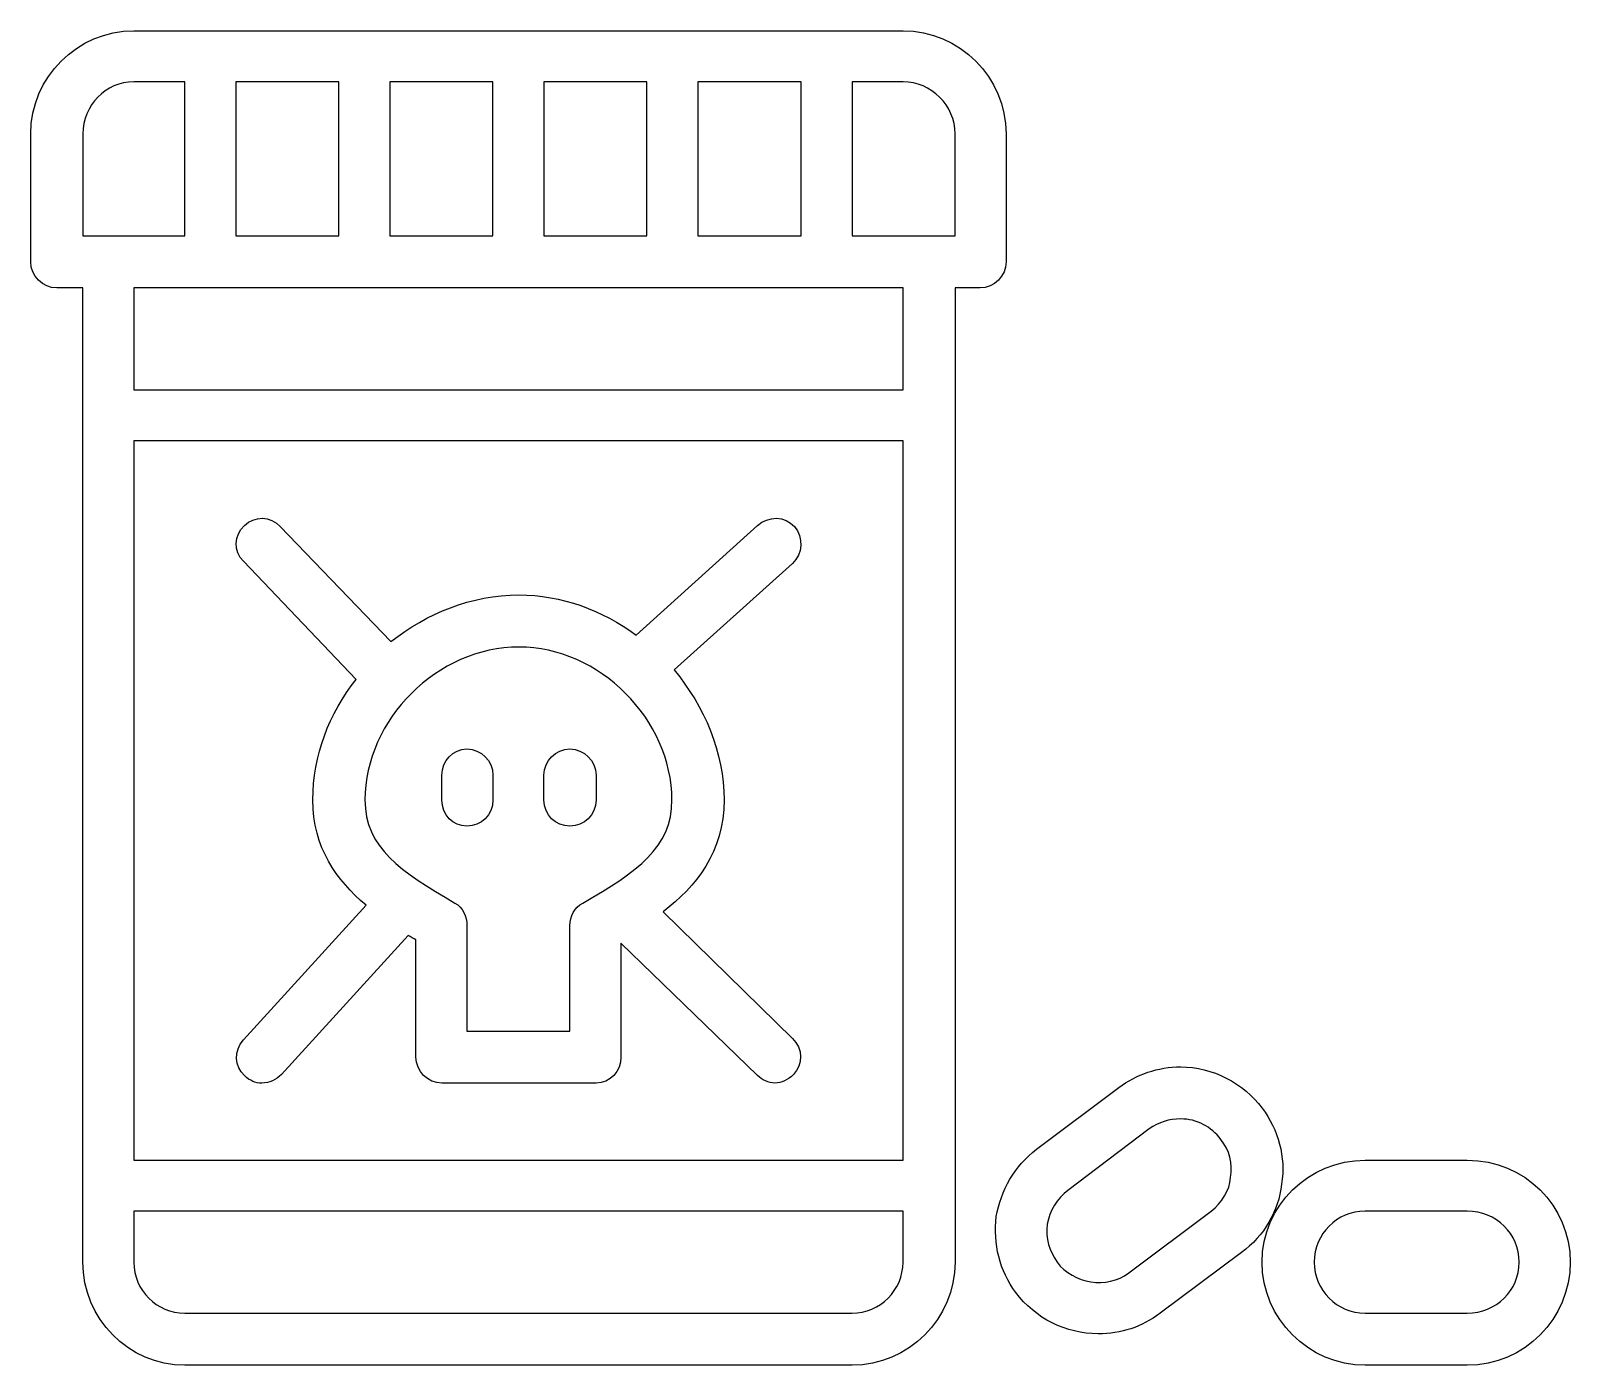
# Model space of a CAD drawing. Header units: centimetres. Extents: x -12.1 to 12.1, y -10.5 to 10.5.
import ezdxf

# ---------------------------------------------------------------- set-up
doc = ezdxf.new("R2010")
doc.units = ezdxf.units.CM
doc.header["$MEASUREMENT"] = 0
doc.layers.add('Layer 1', color=7, linetype='Continuous')

msp = doc.modelspace()

# ---------------------------------------------------------------- linework, layer by layer
at = {"layer": 'Layer 1'}
for points, knots in [([(3.22588, 6.84301), (3.22588, 6.84301), (3.22588, 8.85168), (3.22588, 8.85168), (3.22588, 8.85168), (3.22588, 9.73689), (2.49375, 10.46878), (1.60856, 10.46878), (1.60856, 10.46878), (1.60856, 10.46878), (-10.4603, 10.46878), (-10.4603, 10.46878), (-10.4603, 10.46878), (-11.34525, 10.46878), (-12.07738, 9.73689), (-12.07738, 8.85168), (-12.07738, 8.85168), (-12.07738, 8.85168), (-12.07738, 6.84302), (-12.07738, 6.84302), (-12.07738, 6.84302), (-12.07738, 6.62183), (-11.89013, 6.43458), (-11.66873, 6.43458), (-11.66873, 6.43458), (-11.66873, 6.43458), (-11.2603, 6.43457), (-11.2603, 6.43457), (-11.2603, 6.43457), (-11.2603, 6.43457), (-11.2603, -8.85168), (-11.2603, -8.85168), (-11.2603, -8.85168), (-11.2603, -9.7369), (-10.54526, -10.46879), (-9.66029, -10.46879), (-9.66029, -10.46879), (-9.66029, -10.46879), (0.80854, -10.46878), (0.80854, -10.46878), (0.80854, -10.46878), (1.69373, -10.46878), (2.42583, -9.73689), (2.42583, -8.85167), (2.42583, -8.85167), (2.42583, -8.85167), (2.42583, 6.43457), (2.42583, 6.43457), (2.42583, 6.43457), (2.42583, 6.43457), (2.81718, 6.43457), (2.81718, 6.43457), (2.81718, 6.43457), (3.03861, 6.43457), (3.22588, 6.62185), (3.22588, 6.84301)], [0, 0, 0, 0, 0.06666667, 0.06666667, 0.06666667, 0.06666667, 0.13333333, 0.13333333, 0.13333333, 0.13333333, 0.2, 0.2, 0.2, 0.2, 0.26666667, 0.26666667, 0.26666667, 0.26666667, 0.33333333, 0.33333333, 0.33333333, 0.33333333, 0.4, 0.4, 0.4, 0.4, 0.46666667, 0.46666667, 0.46666667, 0.46666667, 0.53333333, 0.53333333, 0.53333333, 0.53333333, 0.6, 0.6, 0.6, 0.6, 0.66666667, 0.66666667, 0.66666667, 0.66666667, 0.73333333, 0.73333333, 0.73333333, 0.73333333, 0.8, 0.8, 0.8, 0.8, 0.86666667, 0.86666667, 0.86666667, 0.86666667, 1, 1, 1, 1]), ([(-11.2603, 8.85168), (-11.2603, 9.29428), (-10.9029, 9.66877), (-10.46031, 9.66877), (-10.46031, 9.66877), (-10.46031, 9.66877), (-9.66028, 9.66876), (-9.66028, 9.66876), (-9.66028, 9.66876), (-9.66028, 9.66876), (-9.66028, 7.25166), (-9.66028, 7.25166), (-9.66028, 7.25166), (-9.66028, 7.25166), (-11.2603, 7.25166), (-11.2603, 7.25166), (-11.2603, 7.25166), (-11.2603, 7.25166), (-11.2603, 8.85168), (-11.2603, 8.85168)], [0, 0, 0, 0, 0.16666667, 0.16666667, 0.16666667, 0.16666667, 0.33333333, 0.33333333, 0.33333333, 0.33333333, 0.5, 0.5, 0.5, 0.5, 0.66666667, 0.66666667, 0.66666667, 0.66666667, 1, 1, 1, 1]), ([(-8.86005, 7.25169), (-8.86005, 7.25169), (-8.86005, 9.66879), (-8.86005, 9.66879), (-8.86005, 9.66879), (-8.86005, 9.66879), (-7.24299, 9.66879), (-7.24299, 9.66879), (-7.24299, 9.66879), (-7.24299, 9.66879), (-7.24299, 7.25169), (-7.24299, 7.25169), (-7.24299, 7.25169), (-7.24299, 7.25169), (-8.86005, 7.25169), (-8.86005, 7.25169)], [0, 0, 0, 0, 0.2, 0.2, 0.2, 0.2, 0.4, 0.4, 0.4, 0.4, 0.6, 0.6, 0.6, 0.6, 1, 1, 1, 1]), ([(-6.44297, 7.25169), (-6.44297, 7.25169), (-6.44297, 9.66879), (-6.44297, 9.66879), (-6.44297, 9.66879), (-6.44297, 9.66879), (-4.82589, 9.66879), (-4.82589, 9.66879), (-4.82589, 9.66879), (-4.82589, 9.66879), (-4.82589, 7.25169), (-4.82589, 7.25169), (-4.82589, 7.25169), (-4.82589, 7.25169), (-6.44297, 7.25169), (-6.44297, 7.25169)], [0, 0, 0, 0, 0.2, 0.2, 0.2, 0.2, 0.4, 0.4, 0.4, 0.4, 0.6, 0.6, 0.6, 0.6, 1, 1, 1, 1]), ([(-4.02587, 7.25169), (-4.02587, 7.25169), (-4.02587, 9.66879), (-4.02587, 9.66879), (-4.02587, 9.66879), (-4.02587, 9.66879), (-2.40855, 9.66879), (-2.40855, 9.66879), (-2.40855, 9.66879), (-2.40855, 9.66879), (-2.40855, 7.25169), (-2.40855, 7.25169), (-2.40855, 7.25169), (-2.40855, 7.25169), (-4.02587, 7.25169), (-4.02587, 7.25169)], [0, 0, 0, 0, 0.2, 0.2, 0.2, 0.2, 0.4, 0.4, 0.4, 0.4, 0.6, 0.6, 0.6, 0.6, 1, 1, 1, 1]), ([(-1.60856, 7.25169), (-1.60856, 7.25169), (-1.60856, 9.66879), (-1.60856, 9.66879), (-1.60856, 9.66879), (-1.60856, 9.66879), (0.00855, 9.66879), (0.00855, 9.66879), (0.00855, 9.66879), (0.00855, 9.66879), (0.00855, 7.25169), (0.00855, 7.25169), (0.00855, 7.25169), (0.00855, 7.25169), (-1.60856, 7.25169), (-1.60856, 7.25169)], [0, 0, 0, 0, 0.2, 0.2, 0.2, 0.2, 0.4, 0.4, 0.4, 0.4, 0.6, 0.6, 0.6, 0.6, 1, 1, 1, 1]), ([(2.42583, 7.25169), (2.42583, 7.25169), (0.80854, 7.25169), (0.80854, 7.25169), (0.80854, 7.25169), (0.80854, 7.25169), (0.80854, 9.66879), (0.80854, 9.66879), (0.80854, 9.66879), (0.80854, 9.66879), (1.60853, 9.66879), (1.60853, 9.66879), (1.60853, 9.66879), (2.05136, 9.66879), (2.42583, 9.2943), (2.42583, 8.8517), (2.42583, 8.8517), (2.42583, 8.8517), (2.42583, 7.25169), (2.42583, 7.25169)], [0, 0, 0, 0, 0.16666667, 0.16666667, 0.16666667, 0.16666667, 0.33333333, 0.33333333, 0.33333333, 0.33333333, 0.5, 0.5, 0.5, 0.5, 0.66666667, 0.66666667, 0.66666667, 0.66666667, 1, 1, 1, 1]), ([(1.60856, 4.83459), (1.60856, 4.83459), (-10.4603, 4.83459), (-10.4603, 4.83459), (-10.4603, 4.83459), (-10.4603, 4.83459), (-10.4603, 6.43458), (-10.4603, 6.43458), (-10.4603, 6.43458), (-10.4603, 6.43458), (1.60856, 6.43457), (1.60856, 6.43457), (1.60856, 6.43457), (1.60856, 6.43457), (1.60856, 4.83459), (1.60856, 4.83459)], [0, 0, 0, 0, 0.2, 0.2, 0.2, 0.2, 0.4, 0.4, 0.4, 0.4, 0.6, 0.6, 0.6, 0.6, 1, 1, 1, 1]), ([(1.60856, -7.25121), (1.60856, -7.25121), (-10.4603, -7.25121), (-10.4603, -7.25121), (-10.4603, -7.25121), (-10.4603, -7.25121), (-10.4603, 4.03438), (-10.4603, 4.03438), (-10.4603, 4.03438), (-10.4603, 4.03438), (1.60856, 4.03438), (1.60856, 4.03438), (1.60856, 4.03438), (1.60856, 4.03438), (1.60856, -7.25121), (1.60856, -7.25121)], [0, 0, 0, 0, 0.2, 0.2, 0.2, 0.2, 0.4, 0.4, 0.4, 0.4, 0.6, 0.6, 0.6, 0.6, 1, 1, 1, 1]), ([(-8.74091, 2.14483), (-8.74091, 2.14483), (-6.97053, 0.28947), (-6.97053, 0.28947), (-6.97053, 0.28947), (-7.39627, -0.23808), (-7.65162, -0.90211), (-7.65162, -1.6001), (-7.65162, -1.6001), (-7.65162, -2.34906), (-7.27716, -2.85973), (-6.81747, -3.25099), (-6.81747, -3.25099), (-6.81747, -3.25099), (-8.74091, -5.36218), (-8.74091, -5.36218), (-8.74091, -5.36218), (-8.89421, -5.5321), (-8.87712, -5.78747), (-8.72382, -5.92371), (-8.72382, -5.92371), (-8.63886, -6.00867), (-8.55367, -6.04283), (-8.45162, -6.04283), (-8.45162, -6.04283), (-8.33248, -6.04283), (-8.23019, -5.99203), (-8.14523, -5.90662), (-8.14523, -5.90662), (-8.14523, -5.90662), (-6.15368, -3.72804), (-6.15368, -3.72804), (-6.15368, -3.72804), (-6.1195, -3.74463), (-6.06848, -3.77884), (-6.0343, -3.79588), (-6.0343, -3.79588), (-6.0343, -3.79588), (-6.0343, -5.63418), (-6.0343, -5.63418), (-6.0343, -5.63418), (-6.0343, -5.85582), (-5.84705, -6.04283), (-5.62586, -6.04283), (-5.62586, -6.04283), (-5.62586, -6.04283), (-3.20855, -6.04283), (-3.20855, -6.04283), (-3.20855, -6.04283), (-2.98738, -6.04283), (-2.8172, -5.85582), (-2.8172, -5.63418), (-2.8172, -5.63418), (-2.8172, -5.63418), (-2.8172, -3.84716), (-2.8172, -3.84716), (-2.8172, -3.84716), (-2.8172, -3.84716), (-0.67236, -5.92372), (-0.67236, -5.92372), (-0.67236, -5.92372), (-0.60426, -5.99204), (-0.50218, -6.04284), (-0.40013, -6.04284), (-0.40013, -6.04284), (-0.29787, -6.04284), (-0.19579, -5.99204), (-0.11062, -5.90663), (-0.11062, -5.90663), (0.04268, -5.75336), (0.04268, -5.49798), (-0.12771, -5.3451), (-0.12771, -5.3451), (-0.12771, -5.3451), (-2.15325, -3.35355), (-2.15325, -3.35355), (-2.15325, -3.35355), (-1.64276, -2.96183), (-1.19996, -2.41719), (-1.19996, -1.60013), (-1.19996, -1.60013), (-1.19996, -0.85112), (-1.50656, -0.13608), (-1.98313, 0.44274), (-1.98313, 0.44274), (-1.98313, 0.44274), (-0.12774, 2.11083), (-0.12774, 2.11083), (-0.12774, 2.11083), (0.04263, 2.26413), (0.04263, 2.51927), (-0.09358, 2.68966), (-0.09358, 2.68966), (-0.24688, 2.85981), (-0.50223, 2.85981), (-0.67241, 2.70675), (-0.67241, 2.70675), (-0.67241, 2.70675), (-2.57879, 0.98738), (-2.57879, 0.98738), (-2.57879, 0.98738), (-3.10658, 1.37894), (-3.75349, 1.61722), (-4.4173, 1.61722), (-4.4173, 1.61722), (-5.16628, 1.61722), (-5.86425, 1.3279), (-6.42596, 0.88533), (-6.42596, 0.88533), (-6.42596, 0.88533), (-8.16218, 2.68966), (-8.16218, 2.68966), (-8.16218, 2.68966), (-8.31548, 2.85981), (-8.57083, 2.85981), (-8.72389, 2.70675), (-8.72389, 2.70675), (-8.89421, 2.55348), (-8.89421, 2.29813), (-8.74091, 2.14483)], [0, 0, 0, 0, 0.03225806, 0.03225806, 0.03225806, 0.03225806, 0.06451613, 0.06451613, 0.06451613, 0.06451613, 0.09677419, 0.09677419, 0.09677419, 0.09677419, 0.12903226, 0.12903226, 0.12903226, 0.12903226, 0.16129032, 0.16129032, 0.16129032, 0.16129032, 0.19354839, 0.19354839, 0.19354839, 0.19354839, 0.22580645, 0.22580645, 0.22580645, 0.22580645, 0.25806452, 0.25806452, 0.25806452, 0.25806452, 0.29032258, 0.29032258, 0.29032258, 0.29032258, 0.32258065, 0.32258065, 0.32258065, 0.32258065, 0.35483871, 0.35483871, 0.35483871, 0.35483871, 0.38709677, 0.38709677, 0.38709677, 0.38709677, 0.41935484, 0.41935484, 0.41935484, 0.41935484, 0.4516129, 0.4516129, 0.4516129, 0.4516129, 0.48387097, 0.48387097, 0.48387097, 0.48387097, 0.51612903, 0.51612903, 0.51612903, 0.51612903, 0.5483871, 0.5483871, 0.5483871, 0.5483871, 0.58064516, 0.58064516, 0.58064516, 0.58064516, 0.61290323, 0.61290323, 0.61290323, 0.61290323, 0.64516129, 0.64516129, 0.64516129, 0.64516129, 0.67741935, 0.67741935, 0.67741935, 0.67741935, 0.70967742, 0.70967742, 0.70967742, 0.70967742, 0.74193548, 0.74193548, 0.74193548, 0.74193548, 0.77419355, 0.77419355, 0.77419355, 0.77419355, 0.80645161, 0.80645161, 0.80645161, 0.80645161, 0.83870968, 0.83870968, 0.83870968, 0.83870968, 0.87096774, 0.87096774, 0.87096774, 0.87096774, 0.90322581, 0.90322581, 0.90322581, 0.90322581, 0.93548387, 0.93548387, 0.93548387, 0.93548387, 1, 1, 1, 1]), ([(-2.01721, -1.60008), (-2.01721, -2.34904), (-2.56185, -2.7235), (-3.41286, -3.21727), (-3.41286, -3.21727), (-3.54907, -3.28511), (-3.6172, -3.42134), (-3.6172, -3.57467), (-3.6172, -3.57467), (-3.6172, -3.57467), (-3.6172, -5.22593), (-3.6172, -5.22593), (-3.6172, -5.22593), (-3.6172, -5.22593), (-5.2343, -5.22593), (-5.2343, -5.22593), (-5.2343, -5.22593), (-5.2343, -5.22593), (-5.2343, -3.57467), (-5.2343, -3.57467), (-5.2343, -3.57467), (-5.2343, -3.42134), (-5.3024, -3.28514), (-5.42155, -3.21727), (-5.42155, -3.21727), (-6.27279, -2.7235), (-6.83432, -2.34904), (-6.83432, -1.60008), (-6.83432, -1.60008), (-6.83432, -0.34035), (-5.69399, 0.80019), (-4.41725, 0.80019), (-4.41725, 0.80019), (-3.15751, 0.80019), (-2.01721, -0.34037), (-2.01721, -1.60008)], [0, 0, 0, 0, 0.1, 0.1, 0.1, 0.1, 0.2, 0.2, 0.2, 0.2, 0.3, 0.3, 0.3, 0.3, 0.4, 0.4, 0.4, 0.4, 0.5, 0.5, 0.5, 0.5, 0.6, 0.6, 0.6, 0.6, 0.7, 0.7, 0.7, 0.7, 0.8, 0.8, 0.8, 0.8, 1, 1, 1, 1]), ([(-5.2343, -2.00849), (-5.01313, -2.00849), (-4.82586, -1.83836), (-4.82586, -1.60008), (-4.82586, -1.60008), (-4.82586, -1.60008), (-4.82586, -1.20847), (-4.82586, -1.20847), (-4.82586, -1.20847), (-4.82586, -0.98709), (-5.01311, -0.79982), (-5.2343, -0.79982), (-5.2343, -0.79982), (-5.45549, -0.79982), (-5.62588, -0.98709), (-5.62588, -1.20847), (-5.62588, -1.20847), (-5.62588, -1.20847), (-5.62588, -1.60008), (-5.62588, -1.60008), (-5.62588, -1.60008), (-5.62589, -1.83836), (-5.4555, -2.00849), (-5.2343, -2.00849)], [0, 0, 0, 0, 0.14285714, 0.14285714, 0.14285714, 0.14285714, 0.28571429, 0.28571429, 0.28571429, 0.28571429, 0.42857143, 0.42857143, 0.42857143, 0.42857143, 0.57142857, 0.57142857, 0.57142857, 0.57142857, 0.71428571, 0.71428571, 0.71428571, 0.71428571, 1, 1, 1, 1]), ([(-3.6172, -2.00849), (-3.39603, -2.00849), (-3.20855, -1.83836), (-3.20855, -1.60008), (-3.20855, -1.60008), (-3.20855, -1.60008), (-3.20855, -1.20847), (-3.20855, -1.20847), (-3.20855, -1.20847), (-3.20855, -0.98709), (-3.39603, -0.79982), (-3.6172, -0.79982), (-3.6172, -0.79982), (-3.83839, -0.79982), (-4.02588, -0.98709), (-4.02588, -1.20847), (-4.02588, -1.20847), (-4.02588, -1.20847), (-4.02588, -1.60008), (-4.02588, -1.60008), (-4.02588, -1.60008), (-4.02587, -1.83836), (-3.83839, -2.00849), (-3.6172, -2.00849)], [0, 0, 0, 0, 0.14285714, 0.14285714, 0.14285714, 0.14285714, 0.28571429, 0.28571429, 0.28571429, 0.28571429, 0.42857143, 0.42857143, 0.42857143, 0.42857143, 0.57142857, 0.57142857, 0.57142857, 0.57142857, 0.71428571, 0.71428571, 0.71428571, 0.71428571, 1, 1, 1, 1]), ([(7.24297, -6.43439), (6.95367, -6.04278), (6.46007, -5.78746), (5.96643, -5.78746), (5.96643, -5.78746), (5.60879, -5.78746), (5.26849, -5.90658), (4.99602, -6.11115), (4.99602, -6.11115), (4.99602, -6.11115), (3.70239, -7.08132), (3.70239, -7.08132), (3.70239, -7.08132), (3.36184, -7.33662), (3.14065, -7.72823), (3.07252, -8.13643), (3.07252, -8.13643), (3.02148, -8.56214), (3.12356, -8.98789), (3.37891, -9.32822), (3.37891, -9.32822), (3.6853, -9.73687), (4.16208, -9.97515), (4.67278, -9.97515), (4.67278, -9.97515), (5.03018, -9.97515), (5.35363, -9.87262), (5.64293, -9.65146), (5.64293, -9.65146), (5.64293, -9.65146), (6.91973, -8.69835), (6.91973, -8.69835), (6.91973, -8.69835), (7.2771, -8.44305), (7.49827, -8.05144), (7.54954, -7.62573), (7.54954, -7.62573), (7.61741, -7.20044), (7.49829, -6.7747), (7.24297, -6.43439)], [0, 0, 0, 0, 0.09090909, 0.09090909, 0.09090909, 0.09090909, 0.18181818, 0.18181818, 0.18181818, 0.18181818, 0.27272727, 0.27272727, 0.27272727, 0.27272727, 0.36363636, 0.36363636, 0.36363636, 0.36363636, 0.45454545, 0.45454545, 0.45454545, 0.45454545, 0.54545455, 0.54545455, 0.54545455, 0.54545455, 0.63636364, 0.63636364, 0.63636364, 0.63636364, 0.72727273, 0.72727273, 0.72727273, 0.72727273, 0.81818182, 0.81818182, 0.81818182, 0.81818182, 1, 1, 1, 1]), ([(6.74936, -7.52365), (6.73251, -7.72823), (6.61315, -7.91521), (6.44297, -8.05141), (6.44297, -8.05141), (6.44297, -8.05141), (5.14934, -9.02156), (5.14934, -9.02156), (5.14934, -9.02156), (4.80903, -9.27694), (4.28122, -9.19198), (4.02587, -8.85164), (4.02587, -8.85164), (3.90673, -8.68127), (3.83862, -8.47718), (3.87254, -8.25553), (3.87254, -8.25553), (3.90672, -8.0514), (4.02587, -7.84733), (4.19602, -7.72822), (4.19602, -7.72822), (4.19602, -7.72822), (5.47282, -6.7576), (5.47282, -6.7576), (5.47282, -6.7576), (5.62588, -6.65555), (5.77918, -6.60475), (5.96643, -6.60475), (5.96643, -6.60475), (6.22178, -6.60475), (6.44297, -6.72387), (6.5963, -6.92799), (6.5963, -6.92799), (6.73251, -7.09839), (6.78355, -7.30249), (6.74936, -7.52365)], [0, 0, 0, 0, 0.1, 0.1, 0.1, 0.1, 0.2, 0.2, 0.2, 0.2, 0.3, 0.3, 0.3, 0.3, 0.4, 0.4, 0.4, 0.4, 0.5, 0.5, 0.5, 0.5, 0.6, 0.6, 0.6, 0.6, 0.7, 0.7, 0.7, 0.7, 0.8, 0.8, 0.8, 0.8, 1, 1, 1, 1]), ([(10.46028, -7.25121), (10.46028, -7.25121), (8.86023, -7.25121), (8.86023, -7.25121), (8.86023, -7.25121), (7.97504, -7.25121), (7.24294, -7.96646), (7.24294, -8.85165), (7.24294, -8.85165), (7.24294, -9.73687), (7.97504, -10.46876), (8.86023, -10.46876), (8.86023, -10.46876), (8.86023, -10.46876), (10.46028, -10.46876), (10.46028, -10.46876), (10.46028, -10.46876), (11.36256, -10.46876), (12.07736, -9.73687), (12.07736, -8.85165), (12.07736, -8.85165), (12.07738, -7.96649), (11.36256, -7.25121), (10.46028, -7.25121)], [0, 0, 0, 0, 0.14285714, 0.14285714, 0.14285714, 0.14285714, 0.28571429, 0.28571429, 0.28571429, 0.28571429, 0.42857143, 0.42857143, 0.42857143, 0.42857143, 0.57142857, 0.57142857, 0.57142857, 0.57142857, 0.71428571, 0.71428571, 0.71428571, 0.71428571, 1, 1, 1, 1]), ([(0.80854, -9.65146), (0.80854, -9.65146), (-9.66028, -9.65146), (-9.66028, -9.65146), (-9.66028, -9.65146), (-10.10266, -9.65146), (-10.4603, -9.29401), (-10.4603, -8.85165), (-10.4603, -8.85165), (-10.4603, -8.85165), (-10.4603, -8.05142), (-10.4603, -8.05142), (-10.4603, -8.05142), (-10.4603, -8.05142), (1.60856, -8.05142), (1.60856, -8.05142), (1.60856, -8.05142), (1.60856, -8.05142), (1.60856, -8.85165), (1.60856, -8.85165), (1.60856, -8.85165), (1.60856, -9.29401), (1.25116, -9.65146), (0.80854, -9.65146)], [0, 0, 0, 0, 0.14285714, 0.14285714, 0.14285714, 0.14285714, 0.28571429, 0.28571429, 0.28571429, 0.28571429, 0.42857143, 0.42857143, 0.42857143, 0.42857143, 0.57142857, 0.57142857, 0.57142857, 0.57142857, 0.71428571, 0.71428571, 0.71428571, 0.71428571, 1, 1, 1, 1]), ([(10.46028, -9.65146), (10.46028, -9.65146), (8.86023, -9.65146), (8.86023, -9.65146), (8.86023, -9.65146), (8.41763, -9.65146), (8.06026, -9.29401), (8.06026, -8.85165), (8.06026, -8.85165), (8.06026, -8.40887), (8.41766, -8.05142), (8.86023, -8.05142), (8.86023, -8.05142), (8.86023, -8.05142), (10.46028, -8.05142), (10.46028, -8.05142), (10.46028, -8.05142), (10.91994, -8.05142), (11.27737, -8.40887), (11.27737, -8.85165), (11.27737, -8.85165), (11.27736, -9.29401), (10.91994, -9.65146), (10.46028, -9.65146)], [0, 0, 0, 0, 0.14285714, 0.14285714, 0.14285714, 0.14285714, 0.28571429, 0.28571429, 0.28571429, 0.28571429, 0.42857143, 0.42857143, 0.42857143, 0.42857143, 0.57142857, 0.57142857, 0.57142857, 0.57142857, 0.71428571, 0.71428571, 0.71428571, 0.71428571, 1, 1, 1, 1])]:
    msp.add_open_spline(points, degree=3, knots=knots, dxfattribs=at)

doc.saveas('drawing.dxf')
